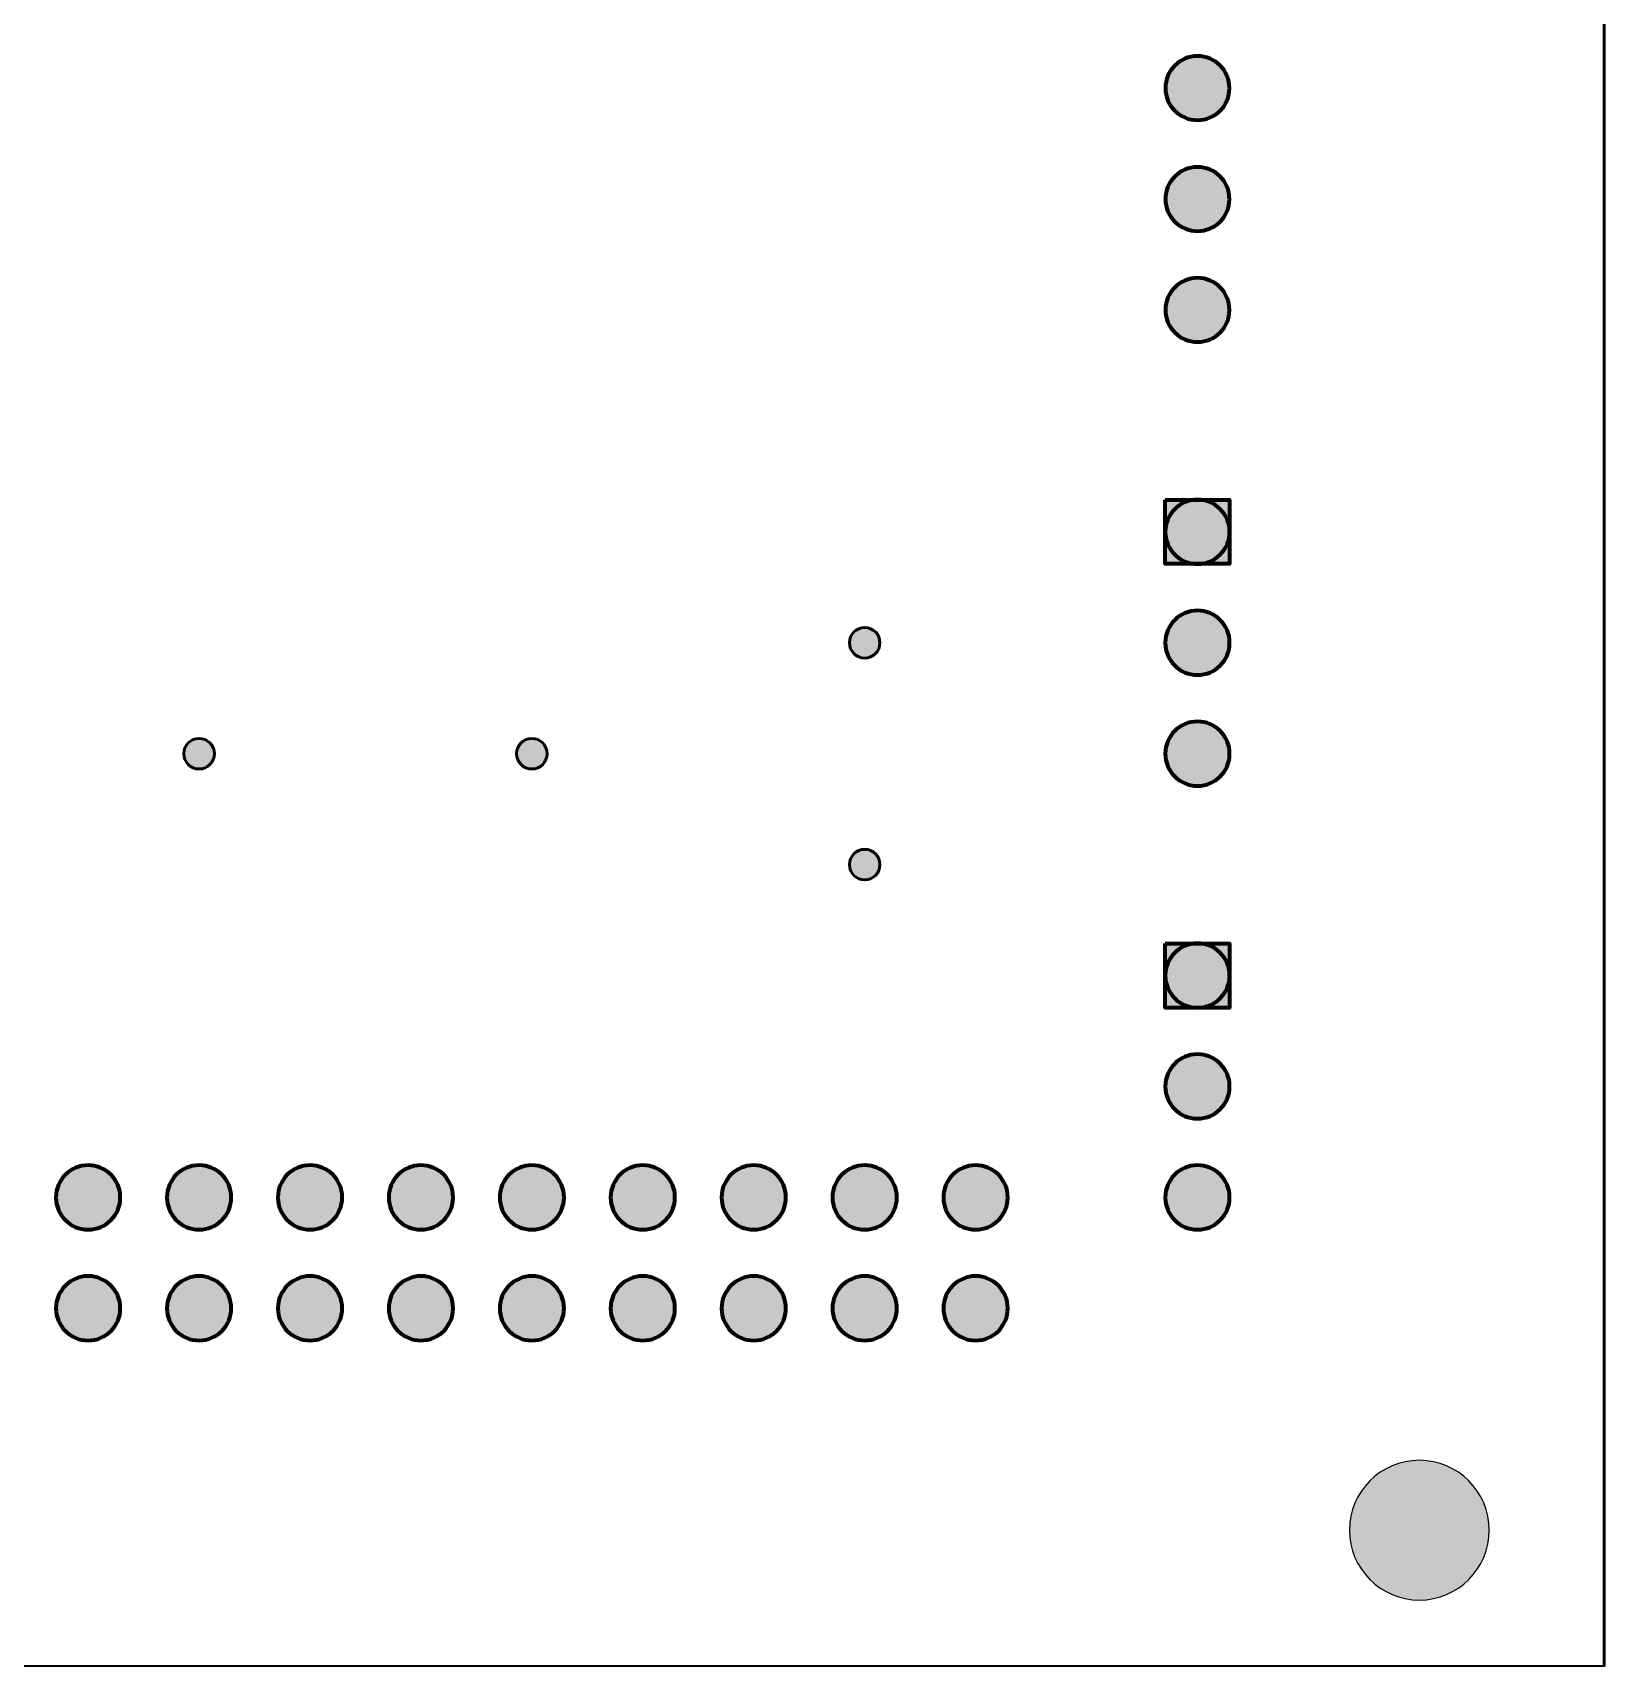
# Model space of a CAD drawing. Header units: inches. Extents: x 3.6 to 73.4, y 3.8 to 78.6.
# Drawn here: x 37.45 to 73.44, y 3.76 to 41.17 of the extents above; entities that cross this region are included whole.
import ezdxf

# ---------------------------------------------------------------- set-up
doc = ezdxf.new("R2010")
doc.units = ezdxf.units.IN
doc.header["$MEASUREMENT"] = 0
doc.layers.add('Layer 1', color=7, linetype='Continuous')

msp = doc.modelspace()

# ---------------------------------------------------------------- hatches: boundary and pattern name
at = {"layer": 'Layer 1'}
h = msp.add_hatch(color=7, dxfattribs=at)
h.dxf.hatch_style = 2
h.paths.add_polyline_path([(3.642, 78.561), (3.642, 3.764), (3.636, 3.764), (3.636, 3.769), (73.433, 3.769), (73.433, 3.764), (73.428, 3.764), (73.428, 78.561), (73.433, 78.561), (73.433, 78.555), (3.636, 78.555), (3.636, 78.561)])
h.paths.add_polyline_path([(3.636, 78.566), (73.433, 78.566), (73.439, 78.566), (73.439, 78.561), (73.439, 3.764), (73.439, 3.759), (73.433, 3.759), (3.636, 3.759), (3.631, 3.759), (3.631, 3.764), (3.631, 78.561), (3.631, 78.566)])
h = msp.add_hatch(color=7, dxfattribs=at)
edge = h.paths.add_edge_path()
edge.add_spline(control_points=[(64.123, 39.164), (63.718, 39.164), (63.39, 39.492), (63.39, 39.896), (63.39, 40.301), (63.718, 40.629), (64.123, 40.629), (64.528, 40.629), (64.856, 40.301), (64.856, 39.896), (64.856, 39.492), (64.528, 39.164), (64.123, 39.164)], knot_values=[0, 0, 0, 0, 1, 1, 1, 2, 2, 2, 3, 3, 3, 4, 4, 4, 4], degree=3, periodic=1)
h = msp.add_hatch(color=7, dxfattribs=at)
edge = h.paths.add_edge_path()
edge.add_spline(control_points=[(64.123, 36.624), (63.718, 36.624), (63.39, 36.952), (63.39, 37.356), (63.39, 37.761), (63.718, 38.089), (64.123, 38.089), (64.528, 38.089), (64.856, 37.761), (64.856, 37.356), (64.856, 36.952), (64.528, 36.624), (64.123, 36.624)], knot_values=[0, 0, 0, 0, 1, 1, 1, 2, 2, 2, 3, 3, 3, 4, 4, 4, 4], degree=3, periodic=1)
h = msp.add_hatch(color=7, dxfattribs=at)
edge = h.paths.add_edge_path()
edge.add_spline(control_points=[(64.123, 34.084), (63.718, 34.084), (63.39, 34.412), (63.39, 34.816), (63.39, 35.221), (63.718, 35.549), (64.123, 35.549), (64.528, 35.549), (64.856, 35.221), (64.856, 34.816), (64.856, 34.412), (64.528, 34.084), (64.123, 34.084)], knot_values=[0, 0, 0, 0, 1, 1, 1, 2, 2, 2, 3, 3, 3, 4, 4, 4, 4], degree=3, periodic=1)
h = msp.add_hatch(color=7, dxfattribs=at)
h.dxf.hatch_style = 2
h.paths.add_polyline_path([(63.386, 30.473), (64.86, 30.473), (64.86, 29), (63.386, 29)])
h = msp.add_hatch(color=7, dxfattribs=at)
edge = h.paths.add_edge_path()
edge.add_spline(control_points=[(64.86, 29.736), (64.86, 29.33), (64.53, 29), (64.123, 29), (63.716, 29), (63.386, 29.33), (63.386, 29.736), (63.386, 30.143), (63.716, 30.473), (64.123, 30.473), (64.53, 30.473), (64.86, 30.143), (64.86, 29.736)], knot_values=[0, 0, 0, 0, 1, 1, 1, 2, 2, 2, 3, 3, 3, 4, 4, 4, 4], degree=3, periodic=1)
h = msp.add_hatch(color=7, dxfattribs=at)
edge = h.paths.add_edge_path()
edge.add_spline(control_points=[(64.86, 27.196), (64.86, 26.789), (64.53, 26.46), (64.123, 26.46), (63.716, 26.46), (63.386, 26.789), (63.386, 27.196), (63.386, 27.603), (63.716, 27.933), (64.123, 27.933), (64.53, 27.933), (64.86, 27.603), (64.86, 27.196)], knot_values=[0, 0, 0, 0, 1, 1, 1, 2, 2, 2, 3, 3, 3, 4, 4, 4, 4], degree=3, periodic=1)
h = msp.add_hatch(color=7, dxfattribs=at)
edge = h.paths.add_edge_path()
edge.add_spline(control_points=[(56.853, 27.196), (56.853, 27.003), (56.696, 26.846), (56.503, 26.846), (56.31, 26.846), (56.153, 27.003), (56.153, 27.196), (56.153, 27.39), (56.31, 27.546), (56.503, 27.546), (56.696, 27.546), (56.853, 27.39), (56.853, 27.196)], knot_values=[0, 0, 0, 0, 1, 1, 1, 2, 2, 2, 3, 3, 3, 4, 4, 4, 4], degree=3, periodic=1)
h = msp.add_hatch(color=7, dxfattribs=at)
edge = h.paths.add_edge_path()
edge.add_spline(control_points=[(64.86, 24.656), (64.86, 24.249), (64.53, 23.92), (64.123, 23.92), (63.716, 23.92), (63.386, 24.249), (63.386, 24.656), (63.386, 25.063), (63.716, 25.393), (64.123, 25.393), (64.53, 25.393), (64.86, 25.063), (64.86, 24.656)], knot_values=[0, 0, 0, 0, 1, 1, 1, 2, 2, 2, 3, 3, 3, 4, 4, 4, 4], degree=3, periodic=1)
h = msp.add_hatch(color=7, dxfattribs=at)
edge = h.paths.add_edge_path()
edge.add_spline(control_points=[(41.613, 24.656), (41.613, 24.463), (41.456, 24.306), (41.263, 24.306), (41.07, 24.306), (40.913, 24.463), (40.913, 24.656), (40.913, 24.85), (41.07, 25.006), (41.263, 25.006), (41.456, 25.006), (41.613, 24.85), (41.613, 24.656)], knot_values=[0, 0, 0, 0, 1, 1, 1, 2, 2, 2, 3, 3, 3, 4, 4, 4, 4], degree=3, periodic=1)
h = msp.add_hatch(color=7, dxfattribs=at)
edge = h.paths.add_edge_path()
edge.add_spline(control_points=[(49.233, 24.656), (49.233, 24.463), (49.076, 24.306), (48.883, 24.306), (48.69, 24.306), (48.533, 24.463), (48.533, 24.656), (48.533, 24.85), (48.69, 25.006), (48.883, 25.006), (49.076, 25.006), (49.233, 24.85), (49.233, 24.656)], knot_values=[0, 0, 0, 0, 1, 1, 1, 2, 2, 2, 3, 3, 3, 4, 4, 4, 4], degree=3, periodic=1)
h = msp.add_hatch(color=7, dxfattribs=at)
edge = h.paths.add_edge_path()
edge.add_spline(control_points=[(56.853, 22.116), (56.853, 21.923), (56.696, 21.766), (56.503, 21.766), (56.31, 21.766), (56.153, 21.923), (56.153, 22.116), (56.153, 22.31), (56.31, 22.466), (56.503, 22.466), (56.696, 22.466), (56.853, 22.31), (56.853, 22.116)], knot_values=[0, 0, 0, 0, 1, 1, 1, 2, 2, 2, 3, 3, 3, 4, 4, 4, 4], degree=3, periodic=1)
h = msp.add_hatch(color=7, dxfattribs=at)
h.dxf.hatch_style = 2
h.paths.add_polyline_path([(63.386, 20.313), (64.86, 20.313), (64.86, 18.84), (63.386, 18.84)])
h = msp.add_hatch(color=7, dxfattribs=at)
edge = h.paths.add_edge_path()
edge.add_spline(control_points=[(64.86, 19.576), (64.86, 19.17), (64.53, 18.84), (64.123, 18.84), (63.716, 18.84), (63.386, 19.17), (63.386, 19.576), (63.386, 19.983), (63.716, 20.313), (64.123, 20.313), (64.53, 20.313), (64.86, 19.983), (64.86, 19.576)], knot_values=[0, 0, 0, 0, 1, 1, 1, 2, 2, 2, 3, 3, 3, 4, 4, 4, 4], degree=3, periodic=1)
h = msp.add_hatch(color=7, dxfattribs=at)
edge = h.paths.add_edge_path()
edge.add_spline(control_points=[(64.86, 17.036), (64.86, 16.63), (64.53, 16.3), (64.123, 16.3), (63.716, 16.3), (63.386, 16.63), (63.386, 17.036), (63.386, 17.443), (63.716, 17.773), (64.123, 17.773), (64.53, 17.773), (64.86, 17.443), (64.86, 17.036)], knot_values=[0, 0, 0, 0, 1, 1, 1, 2, 2, 2, 3, 3, 3, 4, 4, 4, 4], degree=3, periodic=1)
h = msp.add_hatch(color=7, dxfattribs=at)
edge = h.paths.add_edge_path()
edge.add_spline(control_points=[(38.723, 15.233), (39.13, 15.233), (39.46, 14.903), (39.46, 14.496), (39.46, 14.09), (39.13, 13.76), (38.723, 13.76), (38.316, 13.76), (37.987, 14.09), (37.987, 14.496), (37.987, 14.903), (38.316, 15.233), (38.723, 15.233)], knot_values=[0, 0, 0, 0, 1, 1, 1, 2, 2, 2, 3, 3, 3, 4, 4, 4, 4], degree=3, periodic=1)
h = msp.add_hatch(color=7, dxfattribs=at)
edge = h.paths.add_edge_path()
edge.add_spline(control_points=[(41.263, 15.233), (41.67, 15.233), (42, 14.903), (42, 14.496), (42, 14.09), (41.67, 13.76), (41.263, 13.76), (40.856, 13.76), (40.527, 14.09), (40.527, 14.496), (40.527, 14.903), (40.856, 15.233), (41.263, 15.233)], knot_values=[0, 0, 0, 0, 1, 1, 1, 2, 2, 2, 3, 3, 3, 4, 4, 4, 4], degree=3, periodic=1)
h = msp.add_hatch(color=7, dxfattribs=at)
edge = h.paths.add_edge_path()
edge.add_spline(control_points=[(43.803, 15.233), (44.21, 15.233), (44.54, 14.903), (44.54, 14.496), (44.54, 14.09), (44.21, 13.76), (43.803, 13.76), (43.396, 13.76), (43.067, 14.09), (43.067, 14.496), (43.067, 14.903), (43.396, 15.233), (43.803, 15.233)], knot_values=[0, 0, 0, 0, 1, 1, 1, 2, 2, 2, 3, 3, 3, 4, 4, 4, 4], degree=3, periodic=1)
h = msp.add_hatch(color=7, dxfattribs=at)
edge = h.paths.add_edge_path()
edge.add_spline(control_points=[(46.343, 15.233), (46.75, 15.233), (47.08, 14.903), (47.08, 14.496), (47.08, 14.09), (46.75, 13.76), (46.343, 13.76), (45.936, 13.76), (45.606, 14.09), (45.606, 14.496), (45.606, 14.903), (45.936, 15.233), (46.343, 15.233)], knot_values=[0, 0, 0, 0, 1, 1, 1, 2, 2, 2, 3, 3, 3, 4, 4, 4, 4], degree=3, periodic=1)
h = msp.add_hatch(color=7, dxfattribs=at)
edge = h.paths.add_edge_path()
edge.add_spline(control_points=[(48.883, 15.233), (49.29, 15.233), (49.62, 14.903), (49.62, 14.496), (49.62, 14.09), (49.29, 13.76), (48.883, 13.76), (48.476, 13.76), (48.146, 14.09), (48.146, 14.496), (48.146, 14.903), (48.476, 15.233), (48.883, 15.233)], knot_values=[0, 0, 0, 0, 1, 1, 1, 2, 2, 2, 3, 3, 3, 4, 4, 4, 4], degree=3, periodic=1)
h = msp.add_hatch(color=7, dxfattribs=at)
edge = h.paths.add_edge_path()
edge.add_spline(control_points=[(51.423, 15.233), (51.83, 15.233), (52.16, 14.903), (52.16, 14.496), (52.16, 14.09), (51.83, 13.76), (51.423, 13.76), (51.016, 13.76), (50.686, 14.09), (50.686, 14.496), (50.686, 14.903), (51.016, 15.233), (51.423, 15.233)], knot_values=[0, 0, 0, 0, 1, 1, 1, 2, 2, 2, 3, 3, 3, 4, 4, 4, 4], degree=3, periodic=1)
h = msp.add_hatch(color=7, dxfattribs=at)
edge = h.paths.add_edge_path()
edge.add_spline(control_points=[(53.963, 15.233), (54.37, 15.233), (54.7, 14.903), (54.7, 14.496), (54.7, 14.09), (54.37, 13.76), (53.963, 13.76), (53.556, 13.76), (53.226, 14.09), (53.226, 14.496), (53.226, 14.903), (53.556, 15.233), (53.963, 15.233)], knot_values=[0, 0, 0, 0, 1, 1, 1, 2, 2, 2, 3, 3, 3, 4, 4, 4, 4], degree=3, periodic=1)
h = msp.add_hatch(color=7, dxfattribs=at)
edge = h.paths.add_edge_path()
edge.add_spline(control_points=[(56.503, 15.233), (56.91, 15.233), (57.24, 14.903), (57.24, 14.496), (57.24, 14.09), (56.91, 13.76), (56.503, 13.76), (56.096, 13.76), (55.766, 14.09), (55.766, 14.496), (55.766, 14.903), (56.096, 15.233), (56.503, 15.233)], knot_values=[0, 0, 0, 0, 1, 1, 1, 2, 2, 2, 3, 3, 3, 4, 4, 4, 4], degree=3, periodic=1)
h = msp.add_hatch(color=7, dxfattribs=at)
edge = h.paths.add_edge_path()
edge.add_spline(control_points=[(59.043, 15.233), (59.45, 15.233), (59.78, 14.903), (59.78, 14.496), (59.78, 14.09), (59.45, 13.76), (59.043, 13.76), (58.636, 13.76), (58.306, 14.09), (58.306, 14.496), (58.306, 14.903), (58.636, 15.233), (59.043, 15.233)], knot_values=[0, 0, 0, 0, 1, 1, 1, 2, 2, 2, 3, 3, 3, 4, 4, 4, 4], degree=3, periodic=1)
h = msp.add_hatch(color=7, dxfattribs=at)
edge = h.paths.add_edge_path()
edge.add_spline(control_points=[(64.86, 14.496), (64.86, 14.09), (64.53, 13.76), (64.123, 13.76), (63.716, 13.76), (63.386, 14.09), (63.386, 14.496), (63.386, 14.903), (63.716, 15.233), (64.123, 15.233), (64.53, 15.233), (64.86, 14.903), (64.86, 14.496)], knot_values=[0, 0, 0, 0, 1, 1, 1, 2, 2, 2, 3, 3, 3, 4, 4, 4, 4], degree=3, periodic=1)
h = msp.add_hatch(color=7, dxfattribs=at)
edge = h.paths.add_edge_path()
edge.add_spline(control_points=[(38.723, 12.693), (39.13, 12.693), (39.46, 12.363), (39.46, 11.956), (39.46, 11.55), (39.13, 11.22), (38.723, 11.22), (38.316, 11.22), (37.987, 11.55), (37.987, 11.956), (37.987, 12.363), (38.316, 12.693), (38.723, 12.693)], knot_values=[0, 0, 0, 0, 1, 1, 1, 2, 2, 2, 3, 3, 3, 4, 4, 4, 4], degree=3, periodic=1)
h = msp.add_hatch(color=7, dxfattribs=at)
edge = h.paths.add_edge_path()
edge.add_spline(control_points=[(41.263, 12.693), (41.67, 12.693), (42, 12.363), (42, 11.956), (42, 11.55), (41.67, 11.22), (41.263, 11.22), (40.856, 11.22), (40.527, 11.55), (40.527, 11.956), (40.527, 12.363), (40.856, 12.693), (41.263, 12.693)], knot_values=[0, 0, 0, 0, 1, 1, 1, 2, 2, 2, 3, 3, 3, 4, 4, 4, 4], degree=3, periodic=1)
h = msp.add_hatch(color=7, dxfattribs=at)
edge = h.paths.add_edge_path()
edge.add_spline(control_points=[(43.803, 12.693), (44.21, 12.693), (44.54, 12.363), (44.54, 11.956), (44.54, 11.55), (44.21, 11.22), (43.803, 11.22), (43.396, 11.22), (43.067, 11.55), (43.067, 11.956), (43.067, 12.363), (43.396, 12.693), (43.803, 12.693)], knot_values=[0, 0, 0, 0, 1, 1, 1, 2, 2, 2, 3, 3, 3, 4, 4, 4, 4], degree=3, periodic=1)
h = msp.add_hatch(color=7, dxfattribs=at)
edge = h.paths.add_edge_path()
edge.add_spline(control_points=[(46.343, 12.693), (46.75, 12.693), (47.08, 12.363), (47.08, 11.956), (47.08, 11.55), (46.75, 11.22), (46.343, 11.22), (45.936, 11.22), (45.606, 11.55), (45.606, 11.956), (45.606, 12.363), (45.936, 12.693), (46.343, 12.693)], knot_values=[0, 0, 0, 0, 1, 1, 1, 2, 2, 2, 3, 3, 3, 4, 4, 4, 4], degree=3, periodic=1)
h = msp.add_hatch(color=7, dxfattribs=at)
edge = h.paths.add_edge_path()
edge.add_spline(control_points=[(48.883, 12.693), (49.29, 12.693), (49.62, 12.363), (49.62, 11.956), (49.62, 11.55), (49.29, 11.22), (48.883, 11.22), (48.476, 11.22), (48.146, 11.55), (48.146, 11.956), (48.146, 12.363), (48.476, 12.693), (48.883, 12.693)], knot_values=[0, 0, 0, 0, 1, 1, 1, 2, 2, 2, 3, 3, 3, 4, 4, 4, 4], degree=3, periodic=1)
h = msp.add_hatch(color=7, dxfattribs=at)
edge = h.paths.add_edge_path()
edge.add_spline(control_points=[(51.423, 12.693), (51.83, 12.693), (52.16, 12.363), (52.16, 11.956), (52.16, 11.55), (51.83, 11.22), (51.423, 11.22), (51.016, 11.22), (50.686, 11.55), (50.686, 11.956), (50.686, 12.363), (51.016, 12.693), (51.423, 12.693)], knot_values=[0, 0, 0, 0, 1, 1, 1, 2, 2, 2, 3, 3, 3, 4, 4, 4, 4], degree=3, periodic=1)
h = msp.add_hatch(color=7, dxfattribs=at)
edge = h.paths.add_edge_path()
edge.add_spline(control_points=[(53.963, 12.693), (54.37, 12.693), (54.7, 12.363), (54.7, 11.956), (54.7, 11.55), (54.37, 11.22), (53.963, 11.22), (53.556, 11.22), (53.226, 11.55), (53.226, 11.956), (53.226, 12.363), (53.556, 12.693), (53.963, 12.693)], knot_values=[0, 0, 0, 0, 1, 1, 1, 2, 2, 2, 3, 3, 3, 4, 4, 4, 4], degree=3, periodic=1)
h = msp.add_hatch(color=7, dxfattribs=at)
edge = h.paths.add_edge_path()
edge.add_spline(control_points=[(56.503, 12.693), (56.91, 12.693), (57.24, 12.363), (57.24, 11.956), (57.24, 11.55), (56.91, 11.22), (56.503, 11.22), (56.096, 11.22), (55.766, 11.55), (55.766, 11.956), (55.766, 12.363), (56.096, 12.693), (56.503, 12.693)], knot_values=[0, 0, 0, 0, 1, 1, 1, 2, 2, 2, 3, 3, 3, 4, 4, 4, 4], degree=3, periodic=1)
h = msp.add_hatch(color=7, dxfattribs=at)
edge = h.paths.add_edge_path()
edge.add_spline(control_points=[(59.043, 12.693), (59.45, 12.693), (59.78, 12.363), (59.78, 11.956), (59.78, 11.55), (59.45, 11.22), (59.043, 11.22), (58.636, 11.22), (58.306, 11.55), (58.306, 11.956), (58.306, 12.363), (58.636, 12.693), (59.043, 12.693)], knot_values=[0, 0, 0, 0, 1, 1, 1, 2, 2, 2, 3, 3, 3, 4, 4, 4, 4], degree=3, periodic=1)
h = msp.add_hatch(color=7, dxfattribs=at)
edge = h.paths.add_edge_path()
edge.add_spline(control_points=[(70.803, 6.876), (70.803, 5.993), (70.087, 5.276), (69.203, 5.276), (68.32, 5.276), (67.603, 5.993), (67.603, 6.876), (67.603, 7.76), (68.32, 8.476), (69.203, 8.476), (70.087, 8.476), (70.803, 7.76), (70.803, 6.876)], knot_values=[0, 0, 0, 0, 1, 1, 1, 2, 2, 2, 3, 3, 3, 4, 4, 4, 4], degree=3, periodic=1)

# ---------------------------------------------------------------- linework, layer by layer
at = {"layer": 'Layer 1', "color": 7, "lineweight": 35}
for points in [[(3.636, 78.566), (73.433, 78.566), (73.439, 78.566), (73.439, 78.561), (73.439, 3.764), (73.439, 3.759), (73.433, 3.759), (3.636, 3.759), (3.631, 3.759), (3.631, 3.764), (3.631, 78.561), (3.631, 78.566), (3.636, 78.566)], [(3.642, 78.561), (3.642, 3.764), (3.636, 3.764), (3.636, 3.769), (73.433, 3.769), (73.433, 3.764), (73.428, 3.764), (73.428, 78.561), (73.433, 78.561), (73.433, 78.555), (3.636, 78.555), (3.636, 78.561), (3.642, 78.561)]]:
    msp.add_lwpolyline(points, dxfattribs=at)
at = {"layer": 'Layer 1', "lineweight": 0}
for points in [[(63.386, 30.473), (64.86, 30.473), (64.86, 29), (63.386, 29), (63.386, 30.473)], [(63.386, 20.313), (64.86, 20.313), (64.86, 18.84), (63.386, 18.84), (63.386, 20.313)]]:
    msp.add_lwpolyline(points, dxfattribs=at)
at = {"layer": 'Layer 1', "color": 7, "lineweight": 80}
for points in [[(63.386, 30.473), (64.86, 30.473), (64.86, 29), (63.386, 29), (63.386, 30.473)], [(63.386, 20.313), (64.86, 20.313), (64.86, 18.84), (63.386, 18.84), (63.386, 20.313)]]:
    msp.add_lwpolyline(points, dxfattribs=at)
at = {"layer": 'Layer 1', "lineweight": 0}
for points in [[(64.123, 39.164), (63.718, 39.164), (63.39, 39.492), (63.39, 39.896), (63.39, 40.301), (63.718, 40.629), (64.123, 40.629), (64.528, 40.629), (64.856, 40.301), (64.856, 39.896), (64.856, 39.492), (64.528, 39.164), (64.123, 39.164)], [(64.123, 36.624), (63.718, 36.624), (63.39, 36.952), (63.39, 37.356), (63.39, 37.761), (63.718, 38.089), (64.123, 38.089), (64.528, 38.089), (64.856, 37.761), (64.856, 37.356), (64.856, 36.952), (64.528, 36.624), (64.123, 36.624)], [(64.123, 34.084), (63.718, 34.084), (63.39, 34.412), (63.39, 34.816), (63.39, 35.221), (63.718, 35.549), (64.123, 35.549), (64.528, 35.549), (64.856, 35.221), (64.856, 34.816), (64.856, 34.412), (64.528, 34.084), (64.123, 34.084)], [(64.86, 29.736), (64.86, 29.33), (64.53, 29), (64.123, 29), (63.716, 29), (63.386, 29.33), (63.386, 29.736), (63.386, 30.143), (63.716, 30.473), (64.123, 30.473), (64.53, 30.473), (64.86, 30.143), (64.86, 29.736)], [(64.86, 27.196), (64.86, 26.789), (64.53, 26.46), (64.123, 26.46), (63.716, 26.46), (63.386, 26.789), (63.386, 27.196), (63.386, 27.603), (63.716, 27.933), (64.123, 27.933), (64.53, 27.933), (64.86, 27.603), (64.86, 27.196)], [(56.853, 27.196), (56.853, 27.003), (56.696, 26.846), (56.503, 26.846), (56.31, 26.846), (56.153, 27.003), (56.153, 27.196), (56.153, 27.39), (56.31, 27.546), (56.503, 27.546), (56.696, 27.546), (56.853, 27.39), (56.853, 27.196)], [(64.86, 24.656), (64.86, 24.249), (64.53, 23.92), (64.123, 23.92), (63.716, 23.92), (63.386, 24.249), (63.386, 24.656), (63.386, 25.063), (63.716, 25.393), (64.123, 25.393), (64.53, 25.393), (64.86, 25.063), (64.86, 24.656)], [(41.613, 24.656), (41.613, 24.463), (41.456, 24.306), (41.263, 24.306), (41.07, 24.306), (40.913, 24.463), (40.913, 24.656), (40.913, 24.85), (41.07, 25.006), (41.263, 25.006), (41.456, 25.006), (41.613, 24.85), (41.613, 24.656)], [(49.233, 24.656), (49.233, 24.463), (49.076, 24.306), (48.883, 24.306), (48.69, 24.306), (48.533, 24.463), (48.533, 24.656), (48.533, 24.85), (48.69, 25.006), (48.883, 25.006), (49.076, 25.006), (49.233, 24.85), (49.233, 24.656)], [(56.853, 22.116), (56.853, 21.923), (56.696, 21.766), (56.503, 21.766), (56.31, 21.766), (56.153, 21.923), (56.153, 22.116), (56.153, 22.31), (56.31, 22.466), (56.503, 22.466), (56.696, 22.466), (56.853, 22.31), (56.853, 22.116)], [(64.86, 19.576), (64.86, 19.17), (64.53, 18.84), (64.123, 18.84), (63.716, 18.84), (63.386, 19.17), (63.386, 19.576), (63.386, 19.983), (63.716, 20.313), (64.123, 20.313), (64.53, 20.313), (64.86, 19.983), (64.86, 19.576)], [(64.86, 17.036), (64.86, 16.63), (64.53, 16.3), (64.123, 16.3), (63.716, 16.3), (63.386, 16.63), (63.386, 17.036), (63.386, 17.443), (63.716, 17.773), (64.123, 17.773), (64.53, 17.773), (64.86, 17.443), (64.86, 17.036)], [(38.723, 15.233), (39.13, 15.233), (39.46, 14.903), (39.46, 14.496), (39.46, 14.09), (39.13, 13.76), (38.723, 13.76), (38.316, 13.76), (37.987, 14.09), (37.987, 14.496), (37.987, 14.903), (38.316, 15.233), (38.723, 15.233)], [(41.263, 15.233), (41.67, 15.233), (42, 14.903), (42, 14.496), (42, 14.09), (41.67, 13.76), (41.263, 13.76), (40.856, 13.76), (40.527, 14.09), (40.527, 14.496), (40.527, 14.903), (40.856, 15.233), (41.263, 15.233)], [(43.803, 15.233), (44.21, 15.233), (44.54, 14.903), (44.54, 14.496), (44.54, 14.09), (44.21, 13.76), (43.803, 13.76), (43.396, 13.76), (43.067, 14.09), (43.067, 14.496), (43.067, 14.903), (43.396, 15.233), (43.803, 15.233)], [(46.343, 15.233), (46.75, 15.233), (47.08, 14.903), (47.08, 14.496), (47.08, 14.09), (46.75, 13.76), (46.343, 13.76), (45.936, 13.76), (45.606, 14.09), (45.606, 14.496), (45.606, 14.903), (45.936, 15.233), (46.343, 15.233)], [(48.883, 15.233), (49.29, 15.233), (49.62, 14.903), (49.62, 14.496), (49.62, 14.09), (49.29, 13.76), (48.883, 13.76), (48.476, 13.76), (48.146, 14.09), (48.146, 14.496), (48.146, 14.903), (48.476, 15.233), (48.883, 15.233)], [(51.423, 15.233), (51.83, 15.233), (52.16, 14.903), (52.16, 14.496), (52.16, 14.09), (51.83, 13.76), (51.423, 13.76), (51.016, 13.76), (50.686, 14.09), (50.686, 14.496), (50.686, 14.903), (51.016, 15.233), (51.423, 15.233)], [(53.963, 15.233), (54.37, 15.233), (54.7, 14.903), (54.7, 14.496), (54.7, 14.09), (54.37, 13.76), (53.963, 13.76), (53.556, 13.76), (53.226, 14.09), (53.226, 14.496), (53.226, 14.903), (53.556, 15.233), (53.963, 15.233)], [(56.503, 15.233), (56.91, 15.233), (57.24, 14.903), (57.24, 14.496), (57.24, 14.09), (56.91, 13.76), (56.503, 13.76), (56.096, 13.76), (55.766, 14.09), (55.766, 14.496), (55.766, 14.903), (56.096, 15.233), (56.503, 15.233)], [(59.043, 15.233), (59.45, 15.233), (59.78, 14.903), (59.78, 14.496), (59.78, 14.09), (59.45, 13.76), (59.043, 13.76), (58.636, 13.76), (58.306, 14.09), (58.306, 14.496), (58.306, 14.903), (58.636, 15.233), (59.043, 15.233)], [(64.86, 14.496), (64.86, 14.09), (64.53, 13.76), (64.123, 13.76), (63.716, 13.76), (63.386, 14.09), (63.386, 14.496), (63.386, 14.903), (63.716, 15.233), (64.123, 15.233), (64.53, 15.233), (64.86, 14.903), (64.86, 14.496)], [(38.723, 12.693), (39.13, 12.693), (39.46, 12.363), (39.46, 11.956), (39.46, 11.55), (39.13, 11.22), (38.723, 11.22), (38.316, 11.22), (37.987, 11.55), (37.987, 11.956), (37.987, 12.363), (38.316, 12.693), (38.723, 12.693)], [(41.263, 12.693), (41.67, 12.693), (42, 12.363), (42, 11.956), (42, 11.55), (41.67, 11.22), (41.263, 11.22), (40.856, 11.22), (40.527, 11.55), (40.527, 11.956), (40.527, 12.363), (40.856, 12.693), (41.263, 12.693)], [(43.803, 12.693), (44.21, 12.693), (44.54, 12.363), (44.54, 11.956), (44.54, 11.55), (44.21, 11.22), (43.803, 11.22), (43.396, 11.22), (43.067, 11.55), (43.067, 11.956), (43.067, 12.363), (43.396, 12.693), (43.803, 12.693)], [(46.343, 12.693), (46.75, 12.693), (47.08, 12.363), (47.08, 11.956), (47.08, 11.55), (46.75, 11.22), (46.343, 11.22), (45.936, 11.22), (45.606, 11.55), (45.606, 11.956), (45.606, 12.363), (45.936, 12.693), (46.343, 12.693)], [(48.883, 12.693), (49.29, 12.693), (49.62, 12.363), (49.62, 11.956), (49.62, 11.55), (49.29, 11.22), (48.883, 11.22), (48.476, 11.22), (48.146, 11.55), (48.146, 11.956), (48.146, 12.363), (48.476, 12.693), (48.883, 12.693)], [(51.423, 12.693), (51.83, 12.693), (52.16, 12.363), (52.16, 11.956), (52.16, 11.55), (51.83, 11.22), (51.423, 11.22), (51.016, 11.22), (50.686, 11.55), (50.686, 11.956), (50.686, 12.363), (51.016, 12.693), (51.423, 12.693)], [(53.963, 12.693), (54.37, 12.693), (54.7, 12.363), (54.7, 11.956), (54.7, 11.55), (54.37, 11.22), (53.963, 11.22), (53.556, 11.22), (53.226, 11.55), (53.226, 11.956), (53.226, 12.363), (53.556, 12.693), (53.963, 12.693)], [(56.503, 12.693), (56.91, 12.693), (57.24, 12.363), (57.24, 11.956), (57.24, 11.55), (56.91, 11.22), (56.503, 11.22), (56.096, 11.22), (55.766, 11.55), (55.766, 11.956), (55.766, 12.363), (56.096, 12.693), (56.503, 12.693)], [(59.043, 12.693), (59.45, 12.693), (59.78, 12.363), (59.78, 11.956), (59.78, 11.55), (59.45, 11.22), (59.043, 11.22), (58.636, 11.22), (58.306, 11.55), (58.306, 11.956), (58.306, 12.363), (58.636, 12.693), (59.043, 12.693)], [(70.803, 6.876), (70.803, 5.993), (70.087, 5.276), (69.203, 5.276), (68.32, 5.276), (67.603, 5.993), (67.603, 6.876), (67.603, 7.76), (68.32, 8.476), (69.203, 8.476), (70.087, 8.476), (70.803, 7.76), (70.803, 6.876)]]:
    msp.add_open_spline(points, degree=3, knots=[0, 0, 0, 0, 1, 1, 1, 2, 2, 2, 3, 3, 3, 4, 4, 4, 4], dxfattribs=at)
at = {"layer": 'Layer 1', "color": 7, "lineweight": 70}
for points in [[(64.123, 39.164), (63.718, 39.164), (63.39, 39.492), (63.39, 39.896), (63.39, 40.301), (63.718, 40.629), (64.123, 40.629), (64.528, 40.629), (64.856, 40.301), (64.856, 39.896), (64.856, 39.492), (64.528, 39.164), (64.123, 39.164)], [(64.123, 36.624), (63.718, 36.624), (63.39, 36.952), (63.39, 37.356), (63.39, 37.761), (63.718, 38.089), (64.123, 38.089), (64.528, 38.089), (64.856, 37.761), (64.856, 37.356), (64.856, 36.952), (64.528, 36.624), (64.123, 36.624)], [(64.123, 34.084), (63.718, 34.084), (63.39, 34.412), (63.39, 34.816), (63.39, 35.221), (63.718, 35.549), (64.123, 35.549), (64.528, 35.549), (64.856, 35.221), (64.856, 34.816), (64.856, 34.412), (64.528, 34.084), (64.123, 34.084)]]:
    msp.add_open_spline(points, degree=3, knots=[0, 0, 0, 0, 1, 1, 1, 2, 2, 2, 3, 3, 3, 4, 4, 4, 4], dxfattribs=at)
at = {"layer": 'Layer 1', "color": 7, "lineweight": 80}
for points in [[(64.86, 29.736), (64.86, 29.33), (64.53, 29), (64.123, 29), (63.716, 29), (63.386, 29.33), (63.386, 29.736), (63.386, 30.143), (63.716, 30.473), (64.123, 30.473), (64.53, 30.473), (64.86, 30.143), (64.86, 29.736)], [(64.86, 27.196), (64.86, 26.789), (64.53, 26.46), (64.123, 26.46), (63.716, 26.46), (63.386, 26.789), (63.386, 27.196), (63.386, 27.603), (63.716, 27.933), (64.123, 27.933), (64.53, 27.933), (64.86, 27.603), (64.86, 27.196)], [(64.86, 24.656), (64.86, 24.249), (64.53, 23.92), (64.123, 23.92), (63.716, 23.92), (63.386, 24.249), (63.386, 24.656), (63.386, 25.063), (63.716, 25.393), (64.123, 25.393), (64.53, 25.393), (64.86, 25.063), (64.86, 24.656)], [(64.86, 19.576), (64.86, 19.17), (64.53, 18.84), (64.123, 18.84), (63.716, 18.84), (63.386, 19.17), (63.386, 19.576), (63.386, 19.983), (63.716, 20.313), (64.123, 20.313), (64.53, 20.313), (64.86, 19.983), (64.86, 19.576)], [(64.86, 17.036), (64.86, 16.63), (64.53, 16.3), (64.123, 16.3), (63.716, 16.3), (63.386, 16.63), (63.386, 17.036), (63.386, 17.443), (63.716, 17.773), (64.123, 17.773), (64.53, 17.773), (64.86, 17.443), (64.86, 17.036)], [(38.723, 15.233), (39.13, 15.233), (39.46, 14.903), (39.46, 14.496), (39.46, 14.09), (39.13, 13.76), (38.723, 13.76), (38.316, 13.76), (37.987, 14.09), (37.987, 14.496), (37.987, 14.903), (38.316, 15.233), (38.723, 15.233)], [(41.263, 15.233), (41.67, 15.233), (42, 14.903), (42, 14.496), (42, 14.09), (41.67, 13.76), (41.263, 13.76), (40.856, 13.76), (40.527, 14.09), (40.527, 14.496), (40.527, 14.903), (40.856, 15.233), (41.263, 15.233)], [(43.803, 15.233), (44.21, 15.233), (44.54, 14.903), (44.54, 14.496), (44.54, 14.09), (44.21, 13.76), (43.803, 13.76), (43.396, 13.76), (43.067, 14.09), (43.067, 14.496), (43.067, 14.903), (43.396, 15.233), (43.803, 15.233)], [(46.343, 15.233), (46.75, 15.233), (47.08, 14.903), (47.08, 14.496), (47.08, 14.09), (46.75, 13.76), (46.343, 13.76), (45.936, 13.76), (45.606, 14.09), (45.606, 14.496), (45.606, 14.903), (45.936, 15.233), (46.343, 15.233)], [(48.883, 15.233), (49.29, 15.233), (49.62, 14.903), (49.62, 14.496), (49.62, 14.09), (49.29, 13.76), (48.883, 13.76), (48.476, 13.76), (48.146, 14.09), (48.146, 14.496), (48.146, 14.903), (48.476, 15.233), (48.883, 15.233)], [(51.423, 15.233), (51.83, 15.233), (52.16, 14.903), (52.16, 14.496), (52.16, 14.09), (51.83, 13.76), (51.423, 13.76), (51.016, 13.76), (50.686, 14.09), (50.686, 14.496), (50.686, 14.903), (51.016, 15.233), (51.423, 15.233)], [(53.963, 15.233), (54.37, 15.233), (54.7, 14.903), (54.7, 14.496), (54.7, 14.09), (54.37, 13.76), (53.963, 13.76), (53.556, 13.76), (53.226, 14.09), (53.226, 14.496), (53.226, 14.903), (53.556, 15.233), (53.963, 15.233)], [(56.503, 15.233), (56.91, 15.233), (57.24, 14.903), (57.24, 14.496), (57.24, 14.09), (56.91, 13.76), (56.503, 13.76), (56.096, 13.76), (55.766, 14.09), (55.766, 14.496), (55.766, 14.903), (56.096, 15.233), (56.503, 15.233)], [(59.043, 15.233), (59.45, 15.233), (59.78, 14.903), (59.78, 14.496), (59.78, 14.09), (59.45, 13.76), (59.043, 13.76), (58.636, 13.76), (58.306, 14.09), (58.306, 14.496), (58.306, 14.903), (58.636, 15.233), (59.043, 15.233)], [(64.86, 14.496), (64.86, 14.09), (64.53, 13.76), (64.123, 13.76), (63.716, 13.76), (63.386, 14.09), (63.386, 14.496), (63.386, 14.903), (63.716, 15.233), (64.123, 15.233), (64.53, 15.233), (64.86, 14.903), (64.86, 14.496)], [(38.723, 12.693), (39.13, 12.693), (39.46, 12.363), (39.46, 11.956), (39.46, 11.55), (39.13, 11.22), (38.723, 11.22), (38.316, 11.22), (37.987, 11.55), (37.987, 11.956), (37.987, 12.363), (38.316, 12.693), (38.723, 12.693)], [(41.263, 12.693), (41.67, 12.693), (42, 12.363), (42, 11.956), (42, 11.55), (41.67, 11.22), (41.263, 11.22), (40.856, 11.22), (40.527, 11.55), (40.527, 11.956), (40.527, 12.363), (40.856, 12.693), (41.263, 12.693)], [(43.803, 12.693), (44.21, 12.693), (44.54, 12.363), (44.54, 11.956), (44.54, 11.55), (44.21, 11.22), (43.803, 11.22), (43.396, 11.22), (43.067, 11.55), (43.067, 11.956), (43.067, 12.363), (43.396, 12.693), (43.803, 12.693)], [(46.343, 12.693), (46.75, 12.693), (47.08, 12.363), (47.08, 11.956), (47.08, 11.55), (46.75, 11.22), (46.343, 11.22), (45.936, 11.22), (45.606, 11.55), (45.606, 11.956), (45.606, 12.363), (45.936, 12.693), (46.343, 12.693)], [(48.883, 12.693), (49.29, 12.693), (49.62, 12.363), (49.62, 11.956), (49.62, 11.55), (49.29, 11.22), (48.883, 11.22), (48.476, 11.22), (48.146, 11.55), (48.146, 11.956), (48.146, 12.363), (48.476, 12.693), (48.883, 12.693)], [(51.423, 12.693), (51.83, 12.693), (52.16, 12.363), (52.16, 11.956), (52.16, 11.55), (51.83, 11.22), (51.423, 11.22), (51.016, 11.22), (50.686, 11.55), (50.686, 11.956), (50.686, 12.363), (51.016, 12.693), (51.423, 12.693)], [(53.963, 12.693), (54.37, 12.693), (54.7, 12.363), (54.7, 11.956), (54.7, 11.55), (54.37, 11.22), (53.963, 11.22), (53.556, 11.22), (53.226, 11.55), (53.226, 11.956), (53.226, 12.363), (53.556, 12.693), (53.963, 12.693)], [(56.503, 12.693), (56.91, 12.693), (57.24, 12.363), (57.24, 11.956), (57.24, 11.55), (56.91, 11.22), (56.503, 11.22), (56.096, 11.22), (55.766, 11.55), (55.766, 11.956), (55.766, 12.363), (56.096, 12.693), (56.503, 12.693)], [(59.043, 12.693), (59.45, 12.693), (59.78, 12.363), (59.78, 11.956), (59.78, 11.55), (59.45, 11.22), (59.043, 11.22), (58.636, 11.22), (58.306, 11.55), (58.306, 11.956), (58.306, 12.363), (58.636, 12.693), (59.043, 12.693)]]:
    msp.add_open_spline(points, degree=3, knots=[0, 0, 0, 0, 1, 1, 1, 2, 2, 2, 3, 3, 3, 4, 4, 4, 4], dxfattribs=at)
at = {"layer": 'Layer 1', "color": 7, "lineweight": 53}
for points in [[(56.853, 27.196), (56.853, 27.003), (56.696, 26.846), (56.503, 26.846), (56.31, 26.846), (56.153, 27.003), (56.153, 27.196), (56.153, 27.39), (56.31, 27.546), (56.503, 27.546), (56.696, 27.546), (56.853, 27.39), (56.853, 27.196)], [(41.613, 24.656), (41.613, 24.463), (41.456, 24.306), (41.263, 24.306), (41.07, 24.306), (40.913, 24.463), (40.913, 24.656), (40.913, 24.85), (41.07, 25.006), (41.263, 25.006), (41.456, 25.006), (41.613, 24.85), (41.613, 24.656)], [(49.233, 24.656), (49.233, 24.463), (49.076, 24.306), (48.883, 24.306), (48.69, 24.306), (48.533, 24.463), (48.533, 24.656), (48.533, 24.85), (48.69, 25.006), (48.883, 25.006), (49.076, 25.006), (49.233, 24.85), (49.233, 24.656)], [(56.853, 22.116), (56.853, 21.923), (56.696, 21.766), (56.503, 21.766), (56.31, 21.766), (56.153, 21.923), (56.153, 22.116), (56.153, 22.31), (56.31, 22.466), (56.503, 22.466), (56.696, 22.466), (56.853, 22.31), (56.853, 22.116)]]:
    msp.add_open_spline(points, degree=3, knots=[0, 0, 0, 0, 1, 1, 1, 2, 2, 2, 3, 3, 3, 4, 4, 4, 4], dxfattribs=at)
at = {"layer": 'Layer 1', "color": 7, "lineweight": 25}
msp.add_open_spline([(70.803, 6.876), (70.803, 5.993), (70.087, 5.276), (69.203, 5.276), (68.32, 5.276), (67.603, 5.993), (67.603, 6.876), (67.603, 7.76), (68.32, 8.476), (69.203, 8.476), (70.087, 8.476), (70.803, 7.76), (70.803, 6.876)], degree=3, knots=[0, 0, 0, 0, 1, 1, 1, 2, 2, 2, 3, 3, 3, 4, 4, 4, 4], dxfattribs=at)

doc.saveas('drawing.dxf')
